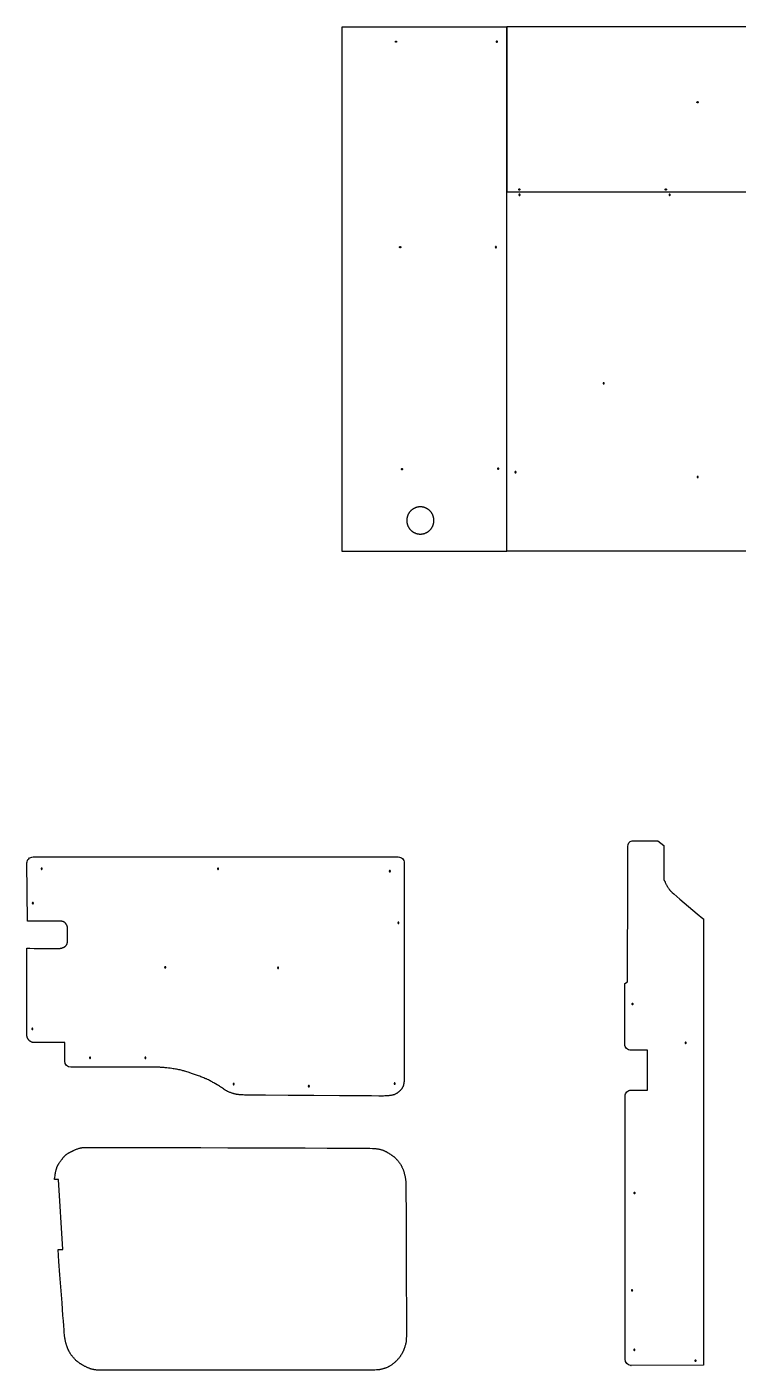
# Model space of a CAD drawing. Extents: x 131 to 9443, y -8375 to -373.
# Drawn here: x 131 to 2486, y -8375 to -3930 of the extents above; entities that cross this region are included whole.
import ezdxf

# ---------------------------------------------------------------- set-up
doc = ezdxf.new("R2010")
doc.units = 0
doc.layers.add('Default Layer', color=1, linetype='CONTINUOUS')

msp = doc.modelspace()

# ---------------------------------------------------------------- linework, layer by layer
at = {"layer": 'Default Layer'}
for points in [[(1719.5, -3930.7), (1173.6, -3930.7), (1173.6, -5664.8), (1719.5, -5664.8), (1719.5, -3930.7)], [(2349.3, -4179.3), (2349.3, -4179.1), (2349.3, -4178.9), (2349.4, -4178.7), (2349.5, -4178.5), (2349.6, -4178.4), (2349.7, -4178.2), (2349.8, -4178), (2349.9, -4177.9), (2350, -4177.8), (2350.2, -4177.7), (2350.4, -4177.6), (2350.5, -4177.5), (2350.7, -4177.4), (2350.9, -4177.4), (2351.1, -4177.3), (2351.3, -4177.3), (2351.5, -4177.3), (2351.7, -4177.4), (2351.9, -4177.4), (2352.1, -4177.5), (2352.3, -4177.6), (2352.4, -4177.7), (2352.6, -4177.8), (2352.7, -4177.9), (2352.9, -4178), (2353, -4178.2), (2353.1, -4178.4), (2353.2, -4178.5), (2353.2, -4178.7), (2353.3, -4178.9), (2353.3, -4179.1), (2353.3, -4179.3), (2353.3, -4179.5), (2353.3, -4179.7), (2353.2, -4179.9), (2353.2, -4180.1), (2353.1, -4180.3), (2353, -4180.4), (2352.9, -4180.6), (2352.7, -4180.7), (2352.6, -4180.9), (2352.4, -4181), (2352.3, -4181.1), (2352.1, -4181.2), (2351.9, -4181.2), (2351.7, -4181.3), (2351.5, -4181.3), (2351.3, -4181.3), (2351.1, -4181.3), (2350.9, -4181.3), (2350.7, -4181.2), (2350.5, -4181.2), (2350.4, -4181.1), (2350.2, -4181), (2350, -4180.9), (2349.9, -4180.7), (2349.8, -4180.6), (2349.7, -4180.4), (2349.6, -4180.3), (2349.5, -4180.1), (2349.4, -4179.9), (2349.3, -4179.7), (2349.3, -4179.5), (2349.3, -4179.3)], [(1388.4, -5563.4), (1388.4, -5564.6), (1388.5, -5565.8), (1388.6, -5566.9), (1388.7, -5568), (1388.8, -5569.2), (1388.9, -5570.3), (1389.1, -5571.4), (1389.3, -5572.5), (1389.6, -5573.6), (1389.8, -5574.7), (1390.1, -5575.8), (1390.5, -5576.8), (1390.8, -5577.9), (1391.2, -5578.9), (1391.6, -5579.9), (1392, -5581), (1392.4, -5582), (1392.9, -5583), (1393.4, -5583.9), (1393.9, -5584.9), (1394.4, -5585.8), (1394.9, -5586.8), (1395.5, -5587.7), (1396.1, -5588.6), (1396.7, -5589.5), (1397.4, -5590.4), (1398, -5591.2), (1398.7, -5592.1), (1399.4, -5592.9), (1400.1, -5593.7), (1400.9, -5594.5), (1401.6, -5595.3), (1402.4, -5596), (1403.2, -5596.8), (1404, -5597.5), (1404.8, -5598.2), (1405.6, -5598.8), (1406.5, -5599.5), (1407.4, -5600.1), (1408.3, -5600.8), (1409.2, -5601.4), (1410.1, -5601.9), (1411, -5602.5), (1412, -5603), (1412.9, -5603.5), (1413.9, -5604), (1414.9, -5604.5), (1415.9, -5604.9), (1416.9, -5605.3), (1418, -5605.7), (1419, -5606.1), (1420, -5606.4), (1421.1, -5606.7), (1422.2, -5607), (1423.3, -5607.3), (1424.4, -5607.5), (1425.5, -5607.7), (1426.6, -5607.9), (1427.7, -5608.1), (1428.8, -5608.2), (1430, -5608.3), (1431.1, -5608.4), (1432.3, -5608.4), (1433.4, -5608.4), (1434.6, -5608.4), (1435.7, -5608.4), (1436.9, -5608.3), (1438, -5608.2), (1439.2, -5608.1), (1440.3, -5607.9), (1441.4, -5607.7), (1442.5, -5607.5), (1443.6, -5607.3), (1444.7, -5607), (1445.7, -5606.7), (1446.8, -5606.4), (1447.9, -5606.1), (1448.9, -5605.7), (1449.9, -5605.3), (1450.9, -5604.9), (1451.9, -5604.5), (1452.9, -5604), (1453.9, -5603.5), (1454.9, -5603), (1455.8, -5602.5), (1456.8, -5601.9), (1457.7, -5601.4), (1458.6, -5600.8), (1459.5, -5600.1), (1460.4, -5599.5), (1461.2, -5598.8), (1462.1, -5598.2), (1462.9, -5597.5), (1463.7, -5596.8), (1464.5, -5596), (1465.2, -5595.3), (1466, -5594.5), (1466.7, -5593.7), (1467.5, -5592.9), (1468.2, -5592.1), (1468.8, -5591.2), (1469.5, -5590.4), (1470.1, -5589.5), (1470.7, -5588.6), (1471.3, -5587.7), (1471.9, -5586.8), (1472.5, -5585.8), (1473, -5584.9), (1473.5, -5583.9), (1474, -5583), (1474.5, -5582), (1474.9, -5581), (1475.3, -5579.9), (1475.7, -5578.9), (1476.1, -5577.9), (1476.4, -5576.8), (1476.7, -5575.8), (1477, -5574.7), (1477.3, -5573.6), (1477.5, -5572.5), (1477.7, -5571.4), (1477.9, -5570.3), (1478.1, -5569.2), (1478.2, -5568), (1478.3, -5566.9), (1478.4, -5565.8), (1478.4, -5564.6), (1478.4, -5563.4), (1478.4, -5562.3), (1478.4, -5561.1), (1478.3, -5560), (1478.2, -5558.8), (1478.1, -5557.7), (1477.9, -5556.6), (1477.7, -5555.5), (1477.5, -5554.4), (1477.3, -5553.3), (1477, -5552.2), (1476.7, -5551.1), (1476.4, -5550.1), (1476.1, -5549), (1475.7, -5548), (1475.3, -5546.9), (1474.9, -5545.9), (1474.5, -5544.9), (1474, -5543.9), (1473.5, -5543), (1473, -5542), (1472.5, -5541), (1471.9, -5540.1), (1471.3, -5539.2), (1470.7, -5538.3), (1470.1, -5537.4), (1469.5, -5536.5), (1468.8, -5535.7), (1468.2, -5534.8), (1467.5, -5534), (1466.7, -5533.2), (1466, -5532.4), (1465.2, -5531.6), (1464.5, -5530.9), (1463.7, -5530.1), (1462.9, -5529.4), (1462.1, -5528.7), (1461.2, -5528), (1460.4, -5527.4), (1459.5, -5526.7), (1458.6, -5526.1), (1457.7, -5525.5), (1456.8, -5525), (1455.8, -5524.4), (1454.9, -5523.9), (1453.9, -5523.4), (1452.9, -5522.9), (1451.9, -5522.4), (1450.9, -5522), (1449.9, -5521.6), (1448.9, -5521.2), (1447.9, -5520.8), (1446.8, -5520.5), (1445.7, -5520.2), (1444.7, -5519.9), (1443.6, -5519.6), (1442.5, -5519.4), (1441.4, -5519.2), (1440.3, -5519), (1439.2, -5518.8), (1438, -5518.7), (1436.9, -5518.6), (1435.7, -5518.5), (1434.6, -5518.5), (1433.4, -5518.4), (1432.3, -5518.5), (1431.1, -5518.5), (1430, -5518.6), (1428.8, -5518.7), (1427.7, -5518.8), (1426.6, -5519), (1425.5, -5519.2), (1424.4, -5519.4), (1423.3, -5519.6), (1422.2, -5519.9), (1421.1, -5520.2), (1420, -5520.5), (1419, -5520.8), (1418, -5521.2), (1416.9, -5521.6), (1415.9, -5522), (1414.9, -5522.4), (1413.9, -5522.9), (1412.9, -5523.4), (1412, -5523.9), (1411, -5524.4), (1410.1, -5525), (1409.2, -5525.5), (1408.3, -5526.1), (1407.4, -5526.7), (1406.5, -5527.4), (1405.6, -5528), (1404.8, -5528.7), (1404, -5529.4), (1403.2, -5530.1), (1402.4, -5530.9), (1401.6, -5531.6), (1400.9, -5532.4), (1400.1, -5533.2), (1399.4, -5534), (1398.7, -5534.8), (1398, -5535.7), (1397.4, -5536.5), (1396.7, -5537.4), (1396.1, -5538.3), (1395.5, -5539.2), (1394.9, -5540.1), (1394.4, -5541), (1393.9, -5542), (1393.4, -5543), (1392.9, -5543.9), (1392.4, -5544.9), (1392, -5545.9), (1391.6, -5546.9), (1391.2, -5548), (1390.8, -5549), (1390.5, -5550.1), (1390.1, -5551.1), (1389.8, -5552.2), (1389.6, -5553.3), (1389.3, -5554.4), (1389.1, -5555.5), (1388.9, -5556.6), (1388.8, -5557.7), (1388.7, -5558.8), (1388.6, -5560), (1388.5, -5561.1), (1388.4, -5562.3), (1388.4, -5563.4)], [(182, -6716), (182, -6715.8), (181.9, -6715.6), (181.9, -6715.4), (181.8, -6715.2), (181.7, -6715), (181.6, -6714.8), (181.5, -6714.7), (181.4, -6714.6), (181.3, -6714.4), (181.1, -6714.3), (180.9, -6714.2), (180.8, -6714.1), (180.6, -6714.1), (180.4, -6714), (180.2, -6714), (180, -6714), (179.8, -6714), (179.6, -6714), (179.4, -6714.1), (179.2, -6714.1), (179, -6714.2), (178.9, -6714.3), (178.7, -6714.4), (178.6, -6714.6), (178.4, -6714.7), (178.3, -6714.8), (178.2, -6715), (178.1, -6715.2), (178.1, -6715.4), (178, -6715.6), (178, -6715.8), (178, -6716), (178, -6716.2), (178, -6716.4), (178.1, -6716.6), (178.1, -6716.7), (178.2, -6716.9), (178.3, -6717.1), (178.4, -6717.2), (178.6, -6717.4), (178.7, -6717.5), (178.9, -6717.6), (179, -6717.7), (179.2, -6717.8), (179.4, -6717.9), (179.6, -6717.9), (179.8, -6718), (180, -6718), (180.2, -6718), (180.4, -6717.9), (180.6, -6717.9), (180.8, -6717.8), (180.9, -6717.7), (181.1, -6717.6), (181.3, -6717.5), (181.4, -6717.4), (181.5, -6717.2), (181.6, -6717.1), (181.7, -6716.9), (181.8, -6716.7), (181.9, -6716.6), (181.9, -6716.4), (182, -6716.2), (182, -6716)], [(765.8, -6716.2), (765.8, -6716), (765.7, -6715.8), (765.7, -6715.6), (765.6, -6715.4), (765.5, -6715.2), (765.4, -6715.1), (765.3, -6714.9), (765.2, -6714.8), (765.1, -6714.6), (764.9, -6714.5), (764.7, -6714.4), (764.6, -6714.3), (764.4, -6714.3), (764.2, -6714.2), (764, -6714.2), (763.8, -6714.2), (763.6, -6714.2), (763.4, -6714.2), (763.2, -6714.3), (763, -6714.3), (762.8, -6714.4), (762.7, -6714.5), (762.5, -6714.6), (762.4, -6714.8), (762.2, -6714.9), (762.1, -6715.1), (762, -6715.2), (761.9, -6715.4), (761.9, -6715.6), (761.8, -6715.8), (761.8, -6716), (761.8, -6716.2), (761.8, -6716.4), (761.8, -6716.6), (761.9, -6716.8), (761.9, -6717), (762, -6717.1), (762.1, -6717.3), (762.2, -6717.5), (762.4, -6717.6), (762.5, -6717.7), (762.7, -6717.8), (762.8, -6717.9), (763, -6718), (763.2, -6718.1), (763.4, -6718.1), (763.6, -6718.2), (763.8, -6718.2), (764, -6718.2), (764.2, -6718.1), (764.4, -6718.1), (764.6, -6718), (764.7, -6717.9), (764.9, -6717.8), (765.1, -6717.7), (765.2, -6717.6), (765.3, -6717.5), (765.4, -6717.3), (765.5, -6717.1), (765.6, -6717), (765.7, -6716.8), (765.7, -6716.6), (765.8, -6716.4), (765.8, -6716.2)], [(1334.7, -6723.9), (1334.7, -6723.7), (1334.6, -6723.5), (1334.6, -6723.3), (1334.5, -6723.1), (1334.4, -6723), (1334.3, -6722.8), (1334.2, -6722.6), (1334.1, -6722.5), (1334, -6722.4), (1333.8, -6722.3), (1333.6, -6722.2), (1333.5, -6722.1), (1333.3, -6722), (1333.1, -6722), (1332.9, -6721.9), (1332.7, -6721.9), (1332.5, -6721.9), (1332.3, -6722), (1332.1, -6722), (1331.9, -6722.1), (1331.7, -6722.2), (1331.6, -6722.3), (1331.4, -6722.4), (1331.3, -6722.5), (1331.1, -6722.6), (1331, -6722.8), (1330.9, -6723), (1330.8, -6723.1), (1330.8, -6723.3), (1330.7, -6723.5), (1330.7, -6723.7), (1330.7, -6723.9), (1330.7, -6724.1), (1330.7, -6724.3), (1330.8, -6724.5), (1330.8, -6724.7), (1330.9, -6724.9), (1331, -6725), (1331.1, -6725.2), (1331.3, -6725.3), (1331.4, -6725.5), (1331.6, -6725.6), (1331.7, -6725.7), (1331.9, -6725.8), (1332.1, -6725.8), (1332.3, -6725.9), (1332.5, -6725.9), (1332.7, -6725.9), (1332.9, -6725.9), (1333.1, -6725.9), (1333.3, -6725.8), (1333.5, -6725.8), (1333.6, -6725.7), (1333.8, -6725.6), (1334, -6725.5), (1334.1, -6725.3), (1334.2, -6725.2), (1334.3, -6725), (1334.4, -6724.9), (1334.5, -6724.7), (1334.6, -6724.5), (1334.6, -6724.3), (1334.7, -6724.1), (1334.7, -6723.9)], [(152.7, -6829.8), (152.7, -6829.6), (152.6, -6829.4), (152.6, -6829.2), (152.5, -6829), (152.4, -6828.8), (152.3, -6828.6), (152.2, -6828.5), (152.1, -6828.3), (152, -6828.2), (151.8, -6828.1), (151.6, -6828), (151.5, -6827.9), (151.3, -6827.8), (151.1, -6827.8), (150.9, -6827.8), (150.7, -6827.8), (150.5, -6827.8), (150.3, -6827.8), (150.1, -6827.8), (149.9, -6827.9), (149.7, -6828), (149.6, -6828.1), (149.4, -6828.2), (149.3, -6828.3), (149.1, -6828.5), (149, -6828.6), (148.9, -6828.8), (148.8, -6829), (148.8, -6829.2), (148.7, -6829.4), (148.7, -6829.6), (148.7, -6829.8), (148.7, -6830), (148.7, -6830.2), (148.8, -6830.3), (148.8, -6830.5), (148.9, -6830.7), (149, -6830.9), (149.1, -6831), (149.3, -6831.2), (149.4, -6831.3), (149.6, -6831.4), (149.7, -6831.5), (149.9, -6831.6), (150.1, -6831.7), (150.3, -6831.7), (150.5, -6831.7), (150.7, -6831.8), (150.9, -6831.7), (151.1, -6831.7), (151.3, -6831.7), (151.5, -6831.6), (151.6, -6831.5), (151.8, -6831.4), (152, -6831.3), (152.1, -6831.2), (152.2, -6831), (152.3, -6830.9), (152.4, -6830.7), (152.5, -6830.5), (152.6, -6830.3), (152.6, -6830.2), (152.7, -6830), (152.7, -6829.8)], [(1362.9, -6895.1), (1362.9, -6894.9), (1362.8, -6894.7), (1362.8, -6894.5), (1362.7, -6894.3), (1362.6, -6894.2), (1362.5, -6894), (1362.4, -6893.8), (1362.3, -6893.7), (1362.2, -6893.6), (1362, -6893.4), (1361.8, -6893.3), (1361.7, -6893.3), (1361.5, -6893.2), (1361.3, -6893.1), (1361.1, -6893.1), (1360.9, -6893.1), (1360.7, -6893.1), (1360.5, -6893.1), (1360.3, -6893.2), (1360.1, -6893.3), (1359.9, -6893.3), (1359.8, -6893.4), (1359.6, -6893.6), (1359.5, -6893.7), (1359.3, -6893.8), (1359.2, -6894), (1359.1, -6894.2), (1359, -6894.3), (1359, -6894.5), (1358.9, -6894.7), (1358.9, -6894.9), (1358.9, -6895.1), (1358.9, -6895.3), (1358.9, -6895.5), (1359, -6895.7), (1359, -6895.9), (1359.1, -6896.1), (1359.2, -6896.2), (1359.3, -6896.4), (1359.5, -6896.5), (1359.6, -6896.6), (1359.8, -6896.8), (1359.9, -6896.9), (1360.1, -6896.9), (1360.3, -6897), (1360.5, -6897.1), (1360.7, -6897.1), (1360.9, -6897.1), (1361.1, -6897.1), (1361.3, -6897.1), (1361.5, -6897), (1361.7, -6896.9), (1361.8, -6896.9), (1362, -6896.8), (1362.2, -6896.6), (1362.3, -6896.5), (1362.4, -6896.4), (1362.5, -6896.2), (1362.6, -6896.1), (1362.7, -6895.9), (1362.8, -6895.7), (1362.8, -6895.5), (1362.9, -6895.3), (1362.9, -6895.1)], [(591, -7042.5), (591, -7042.3), (590.9, -7042.1), (590.9, -7041.9), (590.8, -7041.7), (590.7, -7041.6), (590.6, -7041.4), (590.5, -7041.2), (590.4, -7041.1), (590.3, -7041), (590.1, -7040.9), (589.9, -7040.8), (589.8, -7040.7), (589.6, -7040.6), (589.4, -7040.6), (589.2, -7040.5), (589, -7040.5), (588.8, -7040.5), (588.6, -7040.6), (588.4, -7040.6), (588.2, -7040.7), (588, -7040.8), (587.9, -7040.9), (587.7, -7041), (587.6, -7041.1), (587.4, -7041.2), (587.3, -7041.4), (587.2, -7041.6), (587.1, -7041.7), (587.1, -7041.9), (587, -7042.1), (587, -7042.3), (587, -7042.5), (587, -7042.7), (587, -7042.9), (587.1, -7043.1), (587.1, -7043.3), (587.2, -7043.5), (587.3, -7043.6), (587.4, -7043.8), (587.6, -7043.9), (587.7, -7044.1), (587.9, -7044.2), (588, -7044.3), (588.2, -7044.4), (588.4, -7044.4), (588.6, -7044.5), (588.8, -7044.5), (589, -7044.5), (589.2, -7044.5), (589.4, -7044.5), (589.6, -7044.4), (589.8, -7044.4), (589.9, -7044.3), (590.1, -7044.2), (590.3, -7044.1), (590.4, -7043.9), (590.5, -7043.8), (590.6, -7043.6), (590.7, -7043.5), (590.8, -7043.3), (590.9, -7043.1), (590.9, -7042.9), (591, -7042.7), (591, -7042.5)], [(964.5, -7043.9), (964.5, -7043.7), (964.4, -7043.5), (964.4, -7043.3), (964.3, -7043.1), (964.2, -7042.9), (964.1, -7042.8), (964, -7042.6), (963.9, -7042.5), (963.8, -7042.4), (963.6, -7042.2), (963.4, -7042.1), (963.3, -7042.1), (963.1, -7042), (962.9, -7041.9), (962.7, -7041.9), (962.5, -7041.9), (962.3, -7041.9), (962.1, -7041.9), (961.9, -7042), (961.7, -7042.1), (961.5, -7042.1), (961.4, -7042.2), (961.2, -7042.4), (961.1, -7042.5), (960.9, -7042.6), (960.8, -7042.8), (960.7, -7042.9), (960.6, -7043.1), (960.6, -7043.3), (960.5, -7043.5), (960.5, -7043.7), (960.5, -7043.9), (960.5, -7044.1), (960.5, -7044.3), (960.6, -7044.5), (960.6, -7044.7), (960.7, -7044.8), (960.8, -7045), (960.9, -7045.2), (961.1, -7045.3), (961.2, -7045.4), (961.4, -7045.6), (961.5, -7045.7), (961.7, -7045.7), (961.9, -7045.8), (962.1, -7045.9), (962.3, -7045.9), (962.5, -7045.9), (962.7, -7045.9), (962.9, -7045.9), (963.1, -7045.8), (963.3, -7045.7), (963.4, -7045.7), (963.6, -7045.6), (963.8, -7045.4), (963.9, -7045.3), (964, -7045.2), (964.1, -7045), (964.2, -7044.8), (964.3, -7044.7), (964.4, -7044.5), (964.4, -7044.3), (964.5, -7044.1), (964.5, -7043.9)], [(151, -7246), (151, -7245.8), (150.9, -7245.6), (150.9, -7245.4), (150.8, -7245.2), (150.7, -7245), (150.6, -7244.9), (150.5, -7244.7), (150.4, -7244.6), (150.3, -7244.5), (150.1, -7244.3), (149.9, -7244.2), (149.8, -7244.2), (149.6, -7244.1), (149.4, -7244), (149.2, -7244), (149, -7244), (148.8, -7244), (148.6, -7244), (148.4, -7244.1), (148.2, -7244.2), (148, -7244.2), (147.9, -7244.3), (147.7, -7244.5), (147.6, -7244.6), (147.4, -7244.7), (147.3, -7244.9), (147.2, -7245), (147.1, -7245.2), (147.1, -7245.4), (147, -7245.6), (147, -7245.8), (147, -7246), (147, -7246.2), (147, -7246.4), (147.1, -7246.6), (147.1, -7246.8), (147.2, -7246.9), (147.3, -7247.1), (147.4, -7247.3), (147.6, -7247.4), (147.7, -7247.5), (147.9, -7247.7), (148, -7247.8), (148.2, -7247.8), (148.4, -7247.9), (148.6, -7248), (148.8, -7248), (149, -7248), (149.2, -7248), (149.4, -7248), (149.6, -7247.9), (149.8, -7247.8), (149.9, -7247.8), (150.1, -7247.7), (150.3, -7247.5), (150.4, -7247.4), (150.5, -7247.3), (150.6, -7247.1), (150.7, -7246.9), (150.8, -7246.8), (150.9, -7246.6), (150.9, -7246.4), (151, -7246.2), (151, -7246)], [(341.9, -7341.7), (341.9, -7341.5), (341.8, -7341.3), (341.8, -7341.2), (341.7, -7341), (341.6, -7340.8), (341.5, -7340.6), (341.4, -7340.5), (341.3, -7340.3), (341.2, -7340.2), (341, -7340.1), (340.8, -7340), (340.7, -7339.9), (340.5, -7339.8), (340.3, -7339.8), (340.1, -7339.8), (339.9, -7339.7), (339.7, -7339.8), (339.5, -7339.8), (339.3, -7339.8), (339.1, -7339.9), (338.9, -7340), (338.8, -7340.1), (338.6, -7340.2), (338.5, -7340.3), (338.3, -7340.5), (338.2, -7340.6), (338.1, -7340.8), (338, -7341), (338, -7341.2), (337.9, -7341.3), (337.9, -7341.5), (337.9, -7341.7), (337.9, -7341.9), (337.9, -7342.1), (338, -7342.3), (338, -7342.5), (338.1, -7342.7), (338.2, -7342.9), (338.3, -7343), (338.5, -7343.2), (338.6, -7343.3), (338.8, -7343.4), (338.9, -7343.5), (339.1, -7343.6), (339.3, -7343.7), (339.5, -7343.7), (339.7, -7343.7), (339.9, -7343.7), (340.1, -7343.7), (340.3, -7343.7), (340.5, -7343.7), (340.7, -7343.6), (340.8, -7343.5), (341, -7343.4), (341.2, -7343.3), (341.3, -7343.2), (341.4, -7343), (341.5, -7342.9), (341.6, -7342.7), (341.7, -7342.5), (341.8, -7342.3), (341.8, -7342.1), (341.9, -7341.9), (341.9, -7341.7)], [(525.3, -7341.7), (525.3, -7341.5), (525.2, -7341.3), (525.2, -7341.2), (525.1, -7341), (525, -7340.8), (524.9, -7340.6), (524.8, -7340.5), (524.7, -7340.3), (524.6, -7340.2), (524.4, -7340.1), (524.2, -7340), (524.1, -7339.9), (523.9, -7339.8), (523.7, -7339.8), (523.5, -7339.8), (523.3, -7339.7), (523.1, -7339.8), (522.9, -7339.8), (522.7, -7339.8), (522.5, -7339.9), (522.3, -7340), (522.2, -7340.1), (522, -7340.2), (521.9, -7340.3), (521.7, -7340.5), (521.6, -7340.6), (521.5, -7340.8), (521.4, -7341), (521.4, -7341.2), (521.3, -7341.3), (521.3, -7341.5), (521.3, -7341.7), (521.3, -7341.9), (521.3, -7342.1), (521.4, -7342.3), (521.4, -7342.5), (521.5, -7342.7), (521.6, -7342.9), (521.7, -7343), (521.9, -7343.2), (522, -7343.3), (522.2, -7343.4), (522.3, -7343.5), (522.5, -7343.6), (522.7, -7343.7), (522.9, -7343.7), (523.1, -7343.7), (523.3, -7343.7), (523.5, -7343.7), (523.7, -7343.7), (523.9, -7343.7), (524.1, -7343.6), (524.2, -7343.5), (524.4, -7343.4), (524.6, -7343.3), (524.7, -7343.2), (524.8, -7343), (524.9, -7342.9), (525, -7342.7), (525.1, -7342.5), (525.2, -7342.3), (525.2, -7342.1), (525.3, -7341.9), (525.3, -7341.7)], [(817.5, -7428.9), (817.5, -7428.7), (817.4, -7428.5), (817.4, -7428.3), (817.3, -7428.1), (817.2, -7427.9), (817.1, -7427.7), (817, -7427.6), (816.9, -7427.4), (816.8, -7427.3), (816.6, -7427.2), (816.4, -7427.1), (816.3, -7427), (816.1, -7426.9), (815.9, -7426.9), (815.7, -7426.9), (815.5, -7426.9), (815.3, -7426.9), (815.1, -7426.9), (814.9, -7426.9), (814.7, -7427), (814.5, -7427.1), (814.4, -7427.2), (814.2, -7427.3), (814.1, -7427.4), (813.9, -7427.6), (813.8, -7427.7), (813.7, -7427.9), (813.6, -7428.1), (813.6, -7428.3), (813.5, -7428.5), (813.5, -7428.7), (813.5, -7428.9), (813.5, -7429.1), (813.5, -7429.3), (813.6, -7429.4), (813.6, -7429.6), (813.7, -7429.8), (813.8, -7430), (813.9, -7430.1), (814.1, -7430.3), (814.2, -7430.4), (814.4, -7430.5), (814.5, -7430.6), (814.7, -7430.7), (814.9, -7430.8), (815.1, -7430.8), (815.3, -7430.8), (815.5, -7430.9), (815.7, -7430.8), (815.9, -7430.8), (816.1, -7430.8), (816.3, -7430.7), (816.4, -7430.6), (816.6, -7430.5), (816.8, -7430.4), (816.9, -7430.3), (817, -7430.1), (817.1, -7430), (817.2, -7429.8), (817.3, -7429.6), (817.4, -7429.4), (817.4, -7429.3), (817.5, -7429.1), (817.5, -7428.9)], [(1066.2, -7435.5), (1066.2, -7435.3), (1066.1, -7435.1), (1066.1, -7434.9), (1066, -7434.7), (1065.9, -7434.5), (1065.8, -7434.3), (1065.7, -7434.2), (1065.6, -7434.1), (1065.5, -7433.9), (1065.3, -7433.8), (1065.1, -7433.7), (1065, -7433.6), (1064.8, -7433.6), (1064.6, -7433.5), (1064.4, -7433.5), (1064.2, -7433.5), (1064, -7433.5), (1063.8, -7433.5), (1063.6, -7433.6), (1063.4, -7433.6), (1063.2, -7433.7), (1063.1, -7433.8), (1062.9, -7433.9), (1062.8, -7434.1), (1062.6, -7434.2), (1062.5, -7434.3), (1062.4, -7434.5), (1062.3, -7434.7), (1062.3, -7434.9), (1062.2, -7435.1), (1062.2, -7435.3), (1062.2, -7435.5), (1062.2, -7435.7), (1062.2, -7435.9), (1062.3, -7436.1), (1062.3, -7436.2), (1062.4, -7436.4), (1062.5, -7436.6), (1062.6, -7436.7), (1062.8, -7436.9), (1062.9, -7437), (1063.1, -7437.1), (1063.2, -7437.2), (1063.4, -7437.3), (1063.6, -7437.4), (1063.8, -7437.4), (1064, -7437.5), (1064.2, -7437.5), (1064.4, -7437.5), (1064.6, -7437.4), (1064.8, -7437.4), (1065, -7437.3), (1065.1, -7437.2), (1065.3, -7437.1), (1065.5, -7437), (1065.6, -7436.9), (1065.7, -7436.7), (1065.8, -7436.6), (1065.9, -7436.4), (1066, -7436.2), (1066.1, -7436.1), (1066.1, -7435.9), (1066.2, -7435.7), (1066.2, -7435.5)], [(1350.6, -7427.1), (1350.6, -7426.9), (1350.5, -7426.7), (1350.5, -7426.5), (1350.4, -7426.3), (1350.3, -7426.1), (1350.2, -7426), (1350.1, -7425.8), (1350, -7425.7), (1349.9, -7425.5), (1349.7, -7425.4), (1349.5, -7425.3), (1349.4, -7425.2), (1349.2, -7425.2), (1349, -7425.1), (1348.8, -7425.1), (1348.6, -7425.1), (1348.4, -7425.1), (1348.2, -7425.1), (1348, -7425.2), (1347.8, -7425.2), (1347.6, -7425.3), (1347.5, -7425.4), (1347.3, -7425.5), (1347.2, -7425.7), (1347, -7425.8), (1346.9, -7426), (1346.8, -7426.1), (1346.7, -7426.3), (1346.7, -7426.5), (1346.6, -7426.7), (1346.6, -7426.9), (1346.6, -7427.1), (1346.6, -7427.3), (1346.6, -7427.5), (1346.7, -7427.7), (1346.7, -7427.9), (1346.8, -7428), (1346.9, -7428.2), (1347, -7428.3), (1347.2, -7428.5), (1347.3, -7428.6), (1347.5, -7428.7), (1347.6, -7428.8), (1347.8, -7428.9), (1348, -7429), (1348.2, -7429), (1348.4, -7429.1), (1348.6, -7429.1), (1348.8, -7429.1), (1349, -7429), (1349.2, -7429), (1349.4, -7428.9), (1349.5, -7428.8), (1349.7, -7428.7), (1349.9, -7428.6), (1350, -7428.5), (1350.1, -7428.3), (1350.2, -7428.2), (1350.3, -7428), (1350.4, -7427.9), (1350.5, -7427.7), (1350.5, -7427.5), (1350.6, -7427.3), (1350.6, -7427.1)], [(312.2, -7639.2), (312.6, -7639.2), (313.4, -7639.1), (315.9, -7639), (319.7, -7639), (324.7, -7638.9), (331, -7638.9), (338.4, -7638.8), (356.4, -7638.7), (378.6, -7638.7), (404.6, -7638.6), (433.9, -7638.6), (466.4, -7638.7), (501.6, -7638.7), (539.2, -7638.7), (620.2, -7638.9), (706.6, -7639.1), (795.8, -7639.3), (885, -7639.6), (971.4, -7639.9), (1052.3, -7640.2), (1125, -7640.5), (1186.7, -7640.8), (1234.7, -7641.1), (1252.7, -7641.2), (1266.3, -7641.3), (1275, -7641.4), (1277.5, -7641.5), (1278.6, -7641.5), (1280.4, -7641.7), (1282.3, -7641.9), (1284.2, -7642.1), (1286.2, -7642.4), (1288.1, -7642.6), (1290, -7642.9), (1291.9, -7643.2), (1293.9, -7643.5), (1295.7, -7643.9), (1297.6, -7644.2), (1299.4, -7644.6), (1301.1, -7645), (1302.8, -7645.4), (1304.5, -7645.9), (1306, -7646.3), (1307.5, -7646.8), (1308.9, -7647.3), (1310.3, -7647.8), (1311.7, -7648.4), (1313.1, -7649), (1314.5, -7649.6), (1315.8, -7650.2), (1317.2, -7650.9), (1318.5, -7651.6), (1319.9, -7652.3), (1321.2, -7653), (1323.8, -7654.5), (1326.4, -7656.1), (1329, -7657.6), (1331.6, -7659.2), (1334.2, -7660.8), (1336.7, -7662.5), (1338, -7663.4), (1339.3, -7664.2), (1340.5, -7665.1), (1341.8, -7666), (1343, -7667), (1344.2, -7667.9), (1345.4, -7668.9), (1346.6, -7669.9), (1347.8, -7670.9), (1348.9, -7671.9), (1350, -7673), (1351.2, -7674.1), (1352.4, -7675.3), (1353.7, -7676.6), (1354.9, -7677.9), (1356.2, -7679.3), (1357.5, -7680.7), (1358.7, -7682.1), (1359.9, -7683.6), (1361.2, -7685.1), (1362.4, -7686.6), (1363.5, -7688.1), (1364.7, -7689.6), (1365.7, -7691.1), (1366.7, -7692.6), (1367.7, -7694.1), (1368.6, -7695.6), (1369.5, -7697.1), (1370.3, -7698.6), (1371.1, -7700.2), (1371.9, -7701.7), (1372.7, -7703.3), (1373.4, -7704.9), (1374.1, -7706.5), (1374.8, -7708.1), (1375.4, -7709.7), (1376.1, -7711.4), (1376.7, -7713), (1377.3, -7714.6), (1377.8, -7716.3), (1378.4, -7717.9), (1378.9, -7719.6), (1379.4, -7721.3), (1379.9, -7723.1), (1380.4, -7724.9), (1380.9, -7726.8), (1381.4, -7728.7), (1381.8, -7730.7), (1382.3, -7732.7), (1382.7, -7734.8), (1383.1, -7736.8), (1383.5, -7738.9), (1383.8, -7741), (1384.2, -7743.1), (1384.5, -7745.2), (1384.7, -7747.2), (1385, -7749.3), (1385.2, -7751.3), (1385.3, -7752.2), (1385.3, -7753.7), (1385.4, -7758.9), (1385.5, -7766.6), (1385.6, -7776.7), (1385.7, -7789), (1385.8, -7803.3), (1386, -7837.1), (1386.2, -7876.8), (1386.4, -7920.8), (1386.6, -7967.6), (1386.8, -8016), (1386.9, -8064.2), (1387, -8111), (1387.1, -8154.8), (1387.1, -8194.1), (1387.2, -8227.6), (1387.1, -8253.7), (1387.1, -8263.5), (1387, -8270.9), (1387, -8275.8), (1386.9, -8277.2), (1386.9, -8277.9), (1386.7, -8279.2), (1386.5, -8280.6), (1386.3, -8281.9), (1386, -8283.2), (1385.8, -8284.5), (1385.5, -8285.9), (1385.2, -8287.2), (1384.8, -8288.5), (1384.5, -8289.8), (1384.1, -8291.1), (1383.3, -8293.7), (1382.5, -8296.2), (1381.7, -8298.8), (1380.8, -8301.4), (1379.9, -8304.1), (1378.8, -8306.9), (1378.3, -8308.3), (1377.8, -8309.7), (1377.2, -8311), (1376.6, -8312.4), (1376, -8313.8), (1375.3, -8315.2), (1374.7, -8316.6), (1374, -8317.9), (1373.3, -8319.2), (1372.6, -8320.5), (1371.8, -8321.8), (1371, -8323.2), (1370.2, -8324.6), (1369.3, -8326), (1368.3, -8327.4), (1367.3, -8328.9), (1366.3, -8330.4), (1365.3, -8331.9), (1364.2, -8333.4), (1363.1, -8334.9), (1361.9, -8336.3), (1360.7, -8337.8), (1359.5, -8339.2), (1358.3, -8340.6), (1357.1, -8341.9), (1355.9, -8343.2), (1354.6, -8344.5), (1353.2, -8345.9), (1351.7, -8347.3), (1350, -8348.7), (1348.3, -8350.2), (1346.6, -8351.6), (1344.7, -8353.1), (1342.9, -8354.6), (1341, -8356), (1339.1, -8357.4), (1337.3, -8358.7), (1335.4, -8360), (1333.6, -8361.2), (1331.9, -8362.3), (1330.2, -8363.3), (1329.4, -8363.8), (1328.6, -8364.2), (1327.8, -8364.6), (1327, -8365), (1325.3, -8365.8), (1323.6, -8366.6), (1321.8, -8367.3), (1320, -8368), (1318.1, -8368.7), (1316.3, -8369.3), (1314.4, -8369.9), (1312.6, -8370.5), (1310.8, -8371), (1309.1, -8371.5), (1307.5, -8372), (1305.9, -8372.4), (1304.5, -8372.7), (1303.1, -8373), (1301.9, -8373.3), (1300.8, -8373.5), (1299.6, -8373.7), (1298.5, -8373.9), (1297.3, -8374.1), (1296.1, -8374.2), (1295, -8374.3), (1292.6, -8374.5), (1290.3, -8374.7), (1288, -8374.8), (1283.3, -8375), (1280.1, -8375), (1272, -8375.1), (1242.2, -8375.1), (1196.5, -8375.2), (1137.5, -8375.2), (990.5, -8375.3), (822.4, -8375.4), (654.2, -8375.4), (576.7, -8375.4), (507.1, -8375.3), (448.1, -8375.3), (402.4, -8375.2), (385.3, -8375.2), (372.5, -8375.1), (364.3, -8375.1), (362.1, -8375), (361.1, -8375), (358.6, -8374.7), (356.1, -8374.4), (354.9, -8374.2), (353.7, -8374), (352.4, -8373.8), (351.2, -8373.5), (350, -8373.3), (348.7, -8373), (347.5, -8372.7), (346.3, -8372.4), (345.1, -8372.1), (343.9, -8371.8), (342.7, -8371.4), (341.5, -8371), (340.2, -8370.6), (338.9, -8370), (337.3, -8369.4), (335.7, -8368.8), (334.1, -8368), (332.3, -8367.3), (330.5, -8366.4), (328.7, -8365.6), (326.8, -8364.7), (325, -8363.8), (323.2, -8362.9), (321.4, -8362), (319.6, -8361), (318, -8360.1), (316.4, -8359.3), (314.9, -8358.4), (312.1, -8356.7), (310.6, -8355.8), (309.2, -8355), (307.8, -8354.1), (306.5, -8353.2), (305.1, -8352.2), (303.7, -8351.3), (302.4, -8350.3), (301, -8349.4), (299.7, -8348.4), (298.4, -8347.3), (297.1, -8346.3), (295.9, -8345.2), (294.6, -8344.1), (293.4, -8343), (292.2, -8341.8), (290.9, -8340.5), (289.6, -8339.2), (288.3, -8337.8), (287, -8336.3), (285.6, -8334.7), (284.3, -8333.1), (283, -8331.5), (281.7, -8329.9), (280.4, -8328.3), (279.1, -8326.6), (277.9, -8325), (276.8, -8323.4), (275.7, -8321.9), (274.7, -8320.4), (273.8, -8318.9), (272.9, -8317.5), (272.1, -8316), (271.3, -8314.6), (270.5, -8313.1), (269.7, -8311.6), (269, -8310.1), (268.3, -8308.6), (267.6, -8307), (266.9, -8305.5), (266.2, -8303.9), (265.6, -8302.4), (265, -8300.8), (264.4, -8299.3), (263.8, -8297.7), (263.2, -8296.1), (262.7, -8294.5), (262.2, -8292.9), (261.7, -8291.2), (261.1, -8289.5), (260.6, -8287.7), (260.2, -8285.8), (259.7, -8284), (259.2, -8282.1), (258.8, -8280.1), (258.4, -8278.2), (258, -8276.2), (257.6, -8274.3), (257.2, -8272.3), (256.8, -8270.3), (256.5, -8268.4), (256.2, -8266.4), (255.9, -8264.5), (255.7, -8263.1), (255.5, -8260.7), (255.2, -8257.3), (254.8, -8253.1), (254, -8242.4), (252.9, -8228.7), (251.7, -8212.5), (250.3, -8194.1), (247.2, -8152.5), (240.5, -8060.2), (237.2, -8015.5), (234.3, -7975.9), (250.4, -7975.9), (235.5, -7744.7), (222.3, -7744.7), (222.8, -7741.3), (223.2, -7737.8), (224.2, -7730.7), (224.6, -7727.2), (225.1, -7724), (225.4, -7722.5), (225.7, -7721), (225.9, -7719.7), (226.2, -7718.4), (226.8, -7716), (227.4, -7713.6), (228, -7711.2), (228.4, -7710), (228.8, -7708.8), (229.1, -7707.7), (229.5, -7706.5), (229.9, -7705.3), (230.4, -7704.2), (230.8, -7703), (231.3, -7701.9), (231.8, -7700.7), (232.3, -7699.6), (232.9, -7698.5), (233.5, -7697.3), (234.1, -7696.1), (234.8, -7694.9), (235.6, -7693.7), (236.3, -7692.4), (237.1, -7691.2), (237.9, -7689.9), (238.8, -7688.6), (239.7, -7687.4), (241.4, -7684.9), (243.2, -7682.4), (244.9, -7680.1), (246.6, -7677.8), (248.4, -7675.6), (250.1, -7673.3), (251, -7672.2), (251.9, -7671.1), (252.9, -7670), (253.8, -7669), (254.8, -7667.9), (255.7, -7666.9), (256.7, -7665.9), (257.8, -7664.9), (258.8, -7663.9), (259.9, -7663), (261, -7662.1), (262.2, -7661.2), (263.4, -7660.3), (264.6, -7659.5), (265.9, -7658.6), (267.2, -7657.8), (268.6, -7657), (269.9, -7656.2), (271.3, -7655.4), (272.7, -7654.6), (274.1, -7653.8), (275.5, -7653.1), (277, -7652.4), (278.4, -7651.7), (281.2, -7650.3), (284.2, -7648.9), (285.9, -7648.1), (287.7, -7647.3), (289.5, -7646.5), (291.4, -7645.7), (293.4, -7644.9), (295.4, -7644.1), (297.5, -7643.4), (299.6, -7642.6), (301.7, -7641.9), (303.8, -7641.2), (306, -7640.6), (307, -7640.3), (308.1, -7640.1), (309.1, -7639.8), (310.2, -7639.6), (311.2, -7639.4), (312.2, -7639.2)]]:
    msp.add_lwpolyline(points, close=True, dxfattribs=at)
for points in [[(1719.3, -3929.9), (1719.3, -3929.9), (1719.3, -4475.3), (4130.3, -4475.3), (4130.3, -4169.2), (4120.5, -4105.4), (3977.3, -4105.4), (3977.3, -3938.9), (3653.1, -3938.9, 0.409913), (3638.1, -3953.7), (3636.8, -4040.9, -0.411912), (3582.3, -4103.4), (2817.3, -4103.4, -0.416519), (2761.8, -4040.9), (2758.5, -3944.4, 0.404357), (2743.5, -3929.9), (2643.3, -3929.9), (2633.3, -3989.9), (2541.3, -3989.9), (2531.3, -3929.9), (1719.3, -3929.9)], [(2130.1, -8359.5, 0.013502), (2131.2, -8359.6)]]:
    msp.add_lwpolyline(points, format="xyb", dxfattribs=at)
for points in [[(1352.6, -3980.8, -0.414214), (1350.6, -3978.8, -0.414214), (1352.6, -3976.8, -0.414214), (1354.6, -3978.8, -0.414214), (1352.6, -3980.8)], [(1686.6, -3980.8, 0.414214), (1688.6, -3978.8, 0.414214), (1686.6, -3976.8, 0.414214), (1684.6, -3978.8, 0.414214), (1686.6, -3980.8)], [(1761.1, -4470, -0.414214), (1759.1, -4468, -0.414214), (1761.1, -4466, -0.414214), (1763.1, -4468, -0.414214), (1761.1, -4470)], [(1761.7, -4487.6, 0.414214), (1763.7, -4485.6, 0.414214), (1761.7, -4483.6, 0.414214), (1759.7, -4485.6, 0.414214), (1761.7, -4487.6)], [(2246.3, -4470, -0.414214), (2244.3, -4468, -0.414214), (2246.3, -4466, -0.414214), (2248.3, -4468, -0.414214), (2246.3, -4470)], [(2259, -4487.6, 0.414214), (2261, -4485.6, 0.414214), (2259, -4483.6, 0.414214), (2257, -4485.6, 0.414214), (2259, -4487.6)], [(1366.6, -4660.8, -0.414214), (1364.6, -4658.8, -0.414214), (1366.6, -4656.8, -0.414214), (1368.6, -4658.8, -0.414214), (1366.6, -4660.8)], [(1683.6, -4660.8, 0.414214), (1685.6, -4658.8, 0.414214), (1683.6, -4656.8, 0.414214), (1681.6, -4658.8, 0.414214), (1683.6, -4660.8)], [(2040.4, -5111.4, 0.414214), (2042.4, -5109.4, 0.414214), (2040.4, -5107.4, 0.414214), (2038.4, -5109.4, 0.414214), (2040.4, -5111.4)], [(1372.6, -5395.8, -0.414214), (1370.6, -5393.8, -0.414214), (1372.6, -5391.8, -0.414214), (1374.6, -5393.8, -0.414214), (1372.6, -5395.8)], [(1691.1, -5393.8, 0.414214), (1693.1, -5391.8, 0.414214), (1691.1, -5389.8, 0.414214), (1689.1, -5391.8, 0.414214), (1691.1, -5393.8)], [(1748.5, -5405.4, 0.414214), (1750.5, -5403.4, 0.414214), (1748.5, -5401.4, 0.414214), (1746.5, -5403.4, 0.414214), (1748.5, -5405.4)], [(2351.5, -5421.8, 0.414214), (2353.5, -5419.8, 0.414214), (2351.5, -5417.8, 0.414214), (2349.5, -5419.8, 0.414214), (2351.5, -5421.8)], [(2370.7, -7669.3), (2370.7, -8359.3), (2130.1, -8359.5, -0.398483), (2111.2, -8339.6), (2111.2, -7468.6, -0.414214), (2131.2, -7448.6), (2185.5, -7448.6), (2185.5, -7317), (2130.4, -7317, -0.414756), (2110.5, -7296.9), (2110.8, -7095.7), (2119.4, -7090.1), (2120, -6742.7), (2120, -6642.7, -0.330743), (2134.3, -6623.6), (2219.5, -6623.4), (2239.8, -6638.9), (2239.8, -6738.9), (2239.8, -6740.6), (2239.7, -6742.4), (2239.6, -6746), (2239.5, -6747.8), (2239.5, -6748.6), (2239.5, -6749.4), (2239.6, -6750.1), (2239.6, -6750.8), (2239.7, -6751.4), (2239.8, -6752), (2239.9, -6752.5), (2240.1, -6752.9), (2240.3, -6753.4), (2240.5, -6753.9), (2240.7, -6754.4), (2240.9, -6754.8), (2241.4, -6755.8), (2242.5, -6757.6), (2243, -6758.5), (2243.5, -6759.4), (2244.5, -6761.5), (2245.5, -6763.5), (2247.5, -6767.7), (2248.5, -6769.8), (2249.5, -6771.8), (2250.6, -6773.7), (2251.1, -6774.6), (2251.6, -6775.5), (2252.7, -6777.2), (2253.7, -6779), (2254.8, -6780.7), (2256, -6782.4), (2257.1, -6784.1), (2257.8, -6784.9), (2258.4, -6785.7), (2259, -6786.5), (2259.7, -6787.3), (2260.3, -6788), (2261, -6788.8), (2261.4, -6789.2), (2261.8, -6789.6), (2262.7, -6790.4), (2265.1, -6792.5), (2267.6, -6794.6), (2272.5, -6798.9), (2282.6, -6807.5), (2292.8, -6816.2), (2307.1, -6828.4), (2321.5, -6840.6), (2350.3, -6865), (2368.4, -6880.3), (2370.7, -6882.2), (2370.7, -7669.3)], [(152.6, -7291.6), (151.5, -7291.4), (150.4, -7291.2), (149.4, -7290.8), (148.3, -7290.5), (147.3, -7290.1), (146.3, -7289.6), (145.3, -7289.2), (144.3, -7288.6), (143.4, -7288.1), (142.5, -7287.5), (141.6, -7286.9), (140.7, -7286.2), (139.8, -7285.5), (139, -7284.8), (138.2, -7284), (137.4, -7283.2), (136.7, -7282.4), (136, -7281.5), (135.4, -7280.6), (134.7, -7279.7), (134.2, -7278.8), (133.6, -7277.9), (133.1, -7276.9), (132.7, -7275.9), (132.3, -7274.9), (131.9, -7273.8), (131.6, -7272.8), (131.3, -7271.7), (131.1, -7270.6), (130.9, -7269.5), (130.8, -7268.4), (130.8, -7267.3), (130.8, -6979.3), (140.7, -6979.4), (155.5, -6979.5), (173.2, -6979.6), (192.1, -6979.7), (201.5, -6979.8), (210.4, -6979.8), (218.7, -6979.8), (226.2, -6979.8), (232.7, -6979.7), (237.8, -6979.6), (239.8, -6979.6), (241.4, -6979.5), (242.6, -6979.4), (243, -6979.4), (243.3, -6979.3), (244.2, -6979.1), (245.2, -6978.9), (246.2, -6978.6), (247.2, -6978.3), (248.2, -6978), (249.2, -6977.6), (250.1, -6977.2), (251.1, -6976.8), (252, -6976.4), (252.9, -6976), (253.8, -6975.6), (254.6, -6975.2), (255.4, -6974.7), (256, -6974.3), (256.7, -6973.9), (257.2, -6973.6), (257.7, -6973.2), (258.1, -6972.8), (258.6, -6972.4), (259.1, -6971.9), (259.5, -6971.4), (260, -6970.9), (260.4, -6970.4), (260.8, -6969.9), (261.2, -6969.4), (261.5, -6968.9), (261.9, -6968.4), (262.2, -6967.9), (262.8, -6966.9), (263.1, -6966.5), (263.3, -6966), (263.5, -6965.6), (263.7, -6965.2), (263.8, -6964.7), (264, -6964.3), (264.2, -6963.3), (264.4, -6962.4), (264.6, -6961.4), (264.8, -6960.5), (265, -6958.6), (265, -6957.6), (265.1, -6955.9), (265.3, -6950.3), (265.4, -6942.8), (265.5, -6938.6), (265.5, -6934.3), (265.6, -6929.9), (265.6, -6925.7), (265.6, -6921.6), (265.5, -6917.9), (265.4, -6914.6), (265.4, -6913.1), (265.3, -6911.8), (265.3, -6910.7), (265.2, -6909.7), (265.1, -6909), (265, -6908.4), (264.7, -6907.6), (264.4, -6906.7), (264.1, -6905.8), (263.7, -6904.8), (263.3, -6903.9), (262.9, -6903), (262.4, -6902.1), (261.9, -6901.3), (261.4, -6900.4), (260.9, -6899.6), (260.4, -6898.8), (260, -6898.1), (259.5, -6897.5), (259.1, -6896.9), (258.7, -6896.4), (258.3, -6895.9), (257.9, -6895.5), (257.5, -6895.1), (257.2, -6894.8), (256.8, -6894.4), (256.4, -6894.1), (255.9, -6893.7), (255.5, -6893.4), (255.1, -6893.1), (254.2, -6892.5), (253.2, -6892), (252.3, -6891.5), (251.3, -6891.1), (250.8, -6890.9), (250.2, -6890.7), (249.7, -6890.5), (249.1, -6890.4), (248.4, -6890.3), (247.8, -6890.1), (246.5, -6889.9), (245.1, -6889.8), (243.8, -6889.6), (241.1, -6889.4), (240.5, -6889.4), (239.5, -6889.3), (236.1, -6889.3), (225.1, -6889.3), (209.7, -6889.3), (191.9, -6889.3), (156.2, -6889.3), (132.4, -6889.4), (131.2, -6697, -0.416006), (151.2, -6676.8), (1360, -6676.8, -0.414214), (1380, -6696.8), (1380, -6796.1), (1380.1, -6909), (1380.2, -7142.9), (1380.3, -7247.6), (1380.3, -7293.3), (1380.3, -7333.2), (1380.2, -7366.4), (1380.2, -7391.7), (1380.1, -7401.1), (1380.1, -7408.2), (1380, -7412.8), (1380, -7414.1), (1380, -7414.8), (1379.7, -7417.6), (1379.4, -7420.4), (1379.1, -7423.3), (1378.9, -7424.8), (1378.7, -7426.2), (1378.4, -7427.6), (1378.2, -7429), (1377.9, -7430.3), (1377.6, -7431.6), (1377.3, -7432.9), (1377, -7434.1), (1376.6, -7435.2), (1376.2, -7436.2), (1375.7, -7437.2), (1375.3, -7438.2), (1374.8, -7439.2), (1374.3, -7440.2), (1373.7, -7441.1), (1373.1, -7442.1), (1372.5, -7443), (1371.9, -7443.9), (1371.3, -7444.8), (1370.6, -7445.7), (1369.9, -7446.6), (1369.2, -7447.4), (1368.5, -7448.2), (1367.7, -7449.1), (1367, -7449.9), (1366.2, -7450.6), (1365.4, -7451.4), (1364.5, -7452.3), (1363.5, -7453.1), (1362.4, -7454), (1361.3, -7454.9), (1360.2, -7455.9), (1359, -7456.8), (1357.7, -7457.7), (1356.4, -7458.6), (1355.1, -7459.5), (1353.8, -7460.3), (1352.4, -7461.1), (1351, -7461.9), (1349.7, -7462.6), (1348.3, -7463.2), (1347.6, -7463.5), (1346.9, -7463.8), (1346.2, -7464.1), (1345.5, -7464.3), (1344.8, -7464.6), (1344, -7464.8), (1343.2, -7465), (1342.4, -7465.2), (1340.8, -7465.6), (1339, -7465.9), (1337.2, -7466.2), (1335.4, -7466.5), (1333.5, -7466.8), (1331.6, -7467), (1329.7, -7467.2), (1327.7, -7467.4), (1325.8, -7467.5), (1322, -7467.8), (1318.3, -7468.1), (1317.5, -7468.1), (1316.1, -7468.1), (1311.5, -7468.2), (1304.5, -7468.2), (1295.5, -7468.2), (1271.7, -7468.1), (1241.3, -7467.9), (1205.8, -7467.7), (1166.3, -7467.5), (1080.9, -7466.8), (995.6, -7466.2), (920.9, -7465.6), (890.9, -7465.3), (867.4, -7465.1), (851.8, -7464.9), (847.3, -7464.8), (845.4, -7464.8), (842.6, -7464.6), (839.7, -7464.4), (836.8, -7464.2), (833.9, -7463.9), (831.1, -7463.6), (828.5, -7463.3), (826.1, -7462.9), (825, -7462.8), (824, -7462.6), (822.1, -7462.2), (820.2, -7461.8), (818.3, -7461.3), (816.5, -7460.7), (814.6, -7460.2), (812.8, -7459.6), (810.9, -7459), (809.1, -7458.3), (807.2, -7457.7), (805.2, -7456.9), (803, -7456.1), (800.9, -7455.2), (798.7, -7454.3), (796.5, -7453.3), (795.4, -7452.8), (794.3, -7452.3), (793.3, -7451.8), (792.3, -7451.2), (791.2, -7450.6), (790, -7449.9), (788.8, -7449.2), (787.4, -7448.3), (784.5, -7446.4), (781.4, -7444.2), (778.1, -7442), (774.8, -7439.8), (773.1, -7438.7), (771.5, -7437.7), (769.9, -7436.7), (768.4, -7435.7), (764.8, -7433.6), (760.4, -7430.9), (755.4, -7427.9), (752.6, -7426.3), (749.8, -7424.7), (746.9, -7423), (743.9, -7421.3), (740.9, -7419.7), (737.9, -7418.1), (735, -7416.5), (732, -7415), (729.2, -7413.6), (726.4, -7412.3), (725, -7411.6), (723.5, -7411), (720.4, -7409.7), (717.2, -7408.3), (713.7, -7407), (710.2, -7405.6), (706.6, -7404.3), (703, -7402.9), (699.4, -7401.6), (695.8, -7400.4), (692.4, -7399.1), (685.9, -7396.9), (675.8, -7393.5), (668.2, -7390.9), (664.5, -7389.6), (660.7, -7388.4), (656.9, -7387.2), (653.1, -7386), (651.2, -7385.4), (649.3, -7384.9), (647.4, -7384.4), (645.5, -7383.9), (641.7, -7382.9), (637.9, -7382), (634, -7381.2), (630.2, -7380.4), (626.4, -7379.7), (622.5, -7379), (618.7, -7378.3), (614.8, -7377.7), (610.5, -7377.1), (605.6, -7376.4), (600.2, -7375.8), (594.4, -7375.1), (591.4, -7374.8), (588.3, -7374.5), (585.3, -7374.2), (582.3, -7373.9), (579.3, -7373.7), (576.3, -7373.5), (573.4, -7373.3), (570.6, -7373.1), (569, -7373.1), (566.8, -7373), (564.3, -7372.9), (561.3, -7372.9), (553.9, -7372.8), (545, -7372.8), (534.7, -7372.8), (522.9, -7372.8), (496, -7372.8), (431.4, -7373), (395.7, -7373.1), (377.5, -7373.1), (359.3, -7373.1), (276.2, -7373.1, -0.414043), (256.2, -7353.1), (256.2, -7291.6), (152.6, -7291.6)], [(2133.8, -7163.5, 0.414214), (2135.8, -7165.5, 0.414214), (2137.8, -7163.5, 0.414214), (2135.8, -7161.5, 0.414214), (2133.8, -7163.5)], [(2309.8, -7292.3, 0.414214), (2311.8, -7294.3, 0.414214), (2313.8, -7292.3, 0.414214), (2311.8, -7290.3, 0.414214), (2309.8, -7292.3)], [(2140.4, -7789.3, 0.414214), (2142.4, -7791.3, 0.414214), (2144.4, -7789.3, 0.414214), (2142.4, -7787.3, 0.414214), (2140.4, -7789.3)], [(2132.5, -8111.3, 0.414214), (2134.5, -8113.3, 0.414214), (2136.5, -8111.3, 0.414214), (2134.5, -8109.3, 0.414214), (2132.5, -8111.3)], [(2139.8, -8308.2, 0.414214), (2141.8, -8310.2, 0.414214), (2143.8, -8308.2, 0.414214), (2141.8, -8306.2, 0.414214), (2139.8, -8308.2)], [(2342.6, -8344, 0.414214), (2344.6, -8346, 0.414214), (2346.6, -8344, 0.414214), (2344.6, -8342, 0.414214), (2342.6, -8344)]]:
    msp.add_lwpolyline(points, format="xyb", close=True, dxfattribs=at)
msp.add_lwpolyline([(2532.1, -5664.8), (1719.5, -5664.8), (1719.5, -4475.6), (4130.5, -4475.6)], dxfattribs=at)

doc.saveas('drawing.dxf')
